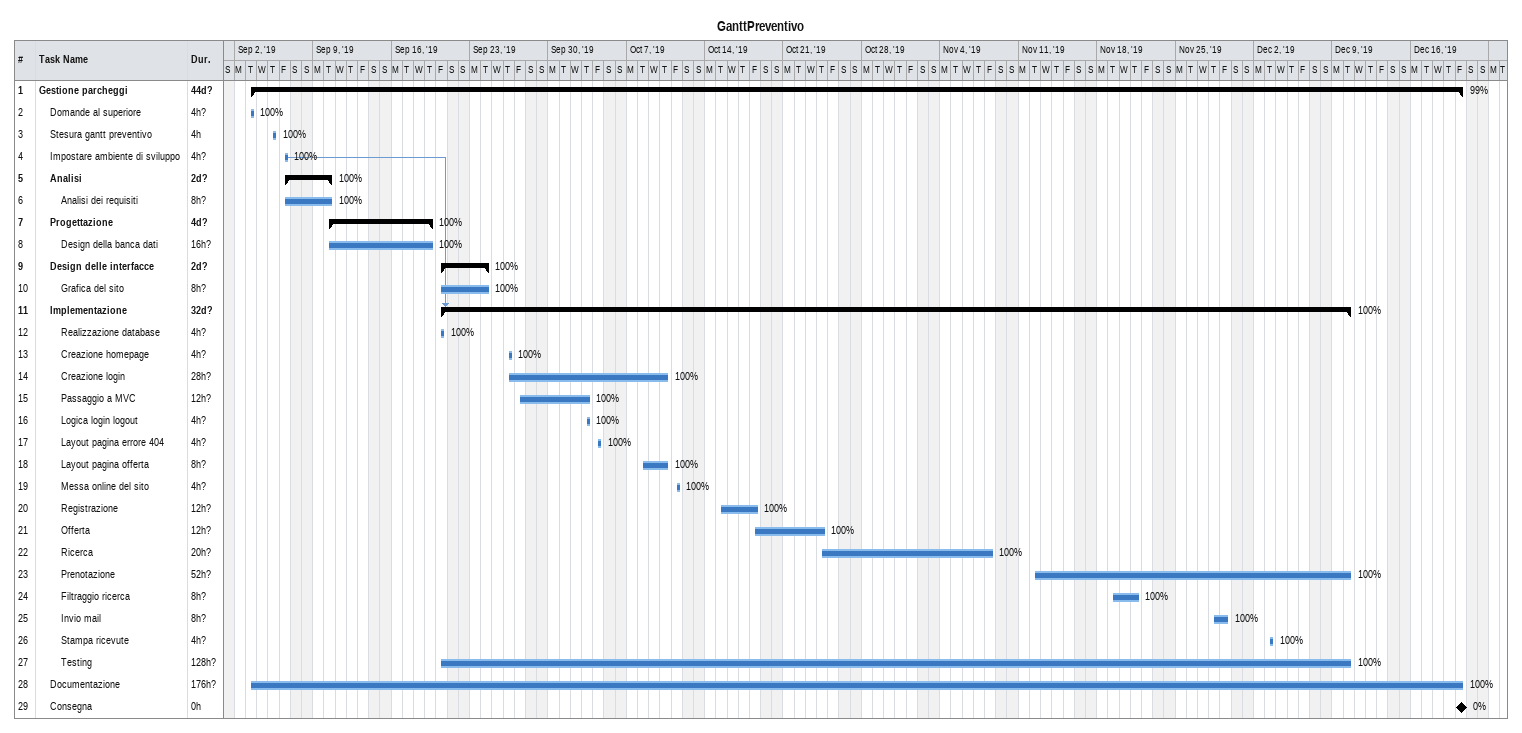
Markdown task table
GanttPreventivo

| ID | Level | Task | Duration | Start | Finish | Predecessors | % complete |
|---|---|---|---|---|---|---|---|
| 1 | 1 | **Gestione parcheggi** | 44d? | 2019-09-03 | 2019-12-20 |  | 99 |
| 2 | 2 | Domande al superiore | 4h? | 2019-09-03 | 2019-09-03 |  | 100 |
| 3 | 2 | Stesura gantt preventivo | 4h | 2019-09-05 | 2019-09-05 |  | 100 |
| 4 | 2 | Impostare ambiente di sviluppo | 4h? | 2019-09-06 | 2019-09-06 |  | 100 |
| 5 | 2 | **Analisi** | 2d? | 2019-09-06 | 2019-09-10 |  | 100 |
| 6 | 3 | Analisi dei requisiti | 8h? | 2019-09-06 | 2019-09-10 |  | 100 |
| 7 | 2 | **Progettazione** | 4d? | 2019-09-10 | 2019-09-19 |  | 100 |
| 8 | 3 | Design della banca dati | 16h? | 2019-09-10 | 2019-09-19 |  | 100 |
| 9 | 2 | **Design delle interfacce** | 2d? | 2019-09-20 | 2019-09-24 |  | 100 |
| 10 | 3 | Grafica del sito | 8h? | 2019-09-20 | 2019-09-24 |  | 100 |
| 11 | 2 | **Implementazione** | 32d? | 2019-09-20 | 2019-12-10 | 4 | 100 |
| 12 | 3 | Realizzazione database | 4h? | 2019-09-20 | 2019-09-20 |  | 100 |
| 13 | 3 | Creazione homepage | 4h? | 2019-09-26 | 2019-09-26 |  | 100 |
| 14 | 3 | Creazione login | 28h? | 2019-09-26 | 2019-10-10 |  | 100 |
| 15 | 3 | Passaggio a MVC | 12h? | 2019-09-27 | 2019-10-03 |  | 100 |
| 16 | 3 | Logica login logout | 4h? | 2019-10-03 | 2019-10-03 |  | 100 |
| 17 | 3 | Layout pagina errore 404 | 4h? | 2019-10-04 | 2019-10-04 |  | 100 |
| 18 | 3 | Layout pagina offerta | 8h? | 2019-10-08 | 2019-10-10 |  | 100 |
| 19 | 3 | Messa online del sito | 4h? | 2019-10-11 | 2019-10-11 |  | 100 |
| 20 | 3 | Registrazione | 12h? | 2019-10-15 | 2019-10-18 |  | 100 |
| 21 | 3 | Offerta | 12h? | 2019-10-18 | 2019-10-24 |  | 100 |
| 22 | 3 | Ricerca | 20h? | 2019-10-24 | 2019-11-08 |  | 100 |
| 23 | 3 | Prenotazione | 52h? | 2019-11-12 | 2019-12-10 |  | 100 |
| 24 | 3 | Filtraggio ricerca | 8h? | 2019-11-19 | 2019-11-21 |  | 100 |
| 25 | 3 | Invio mail | 8h? | 2019-11-28 | 2019-11-29 |  | 100 |
| 26 | 3 | Stampa ricevute | 4h? | 2019-12-03 | 2019-12-03 |  | 100 |
| 27 | 3 | Testing | 128h? | 2019-09-20 | 2019-12-10 |  | 100 |
| 28 | 2 | Documentazione | 176h? | 2019-09-03 | 2019-12-20 |  | 100 |
| 29 | 2 | Consegna | 0h | 2019-12-20 | 2019-12-20 |  | 0 |
